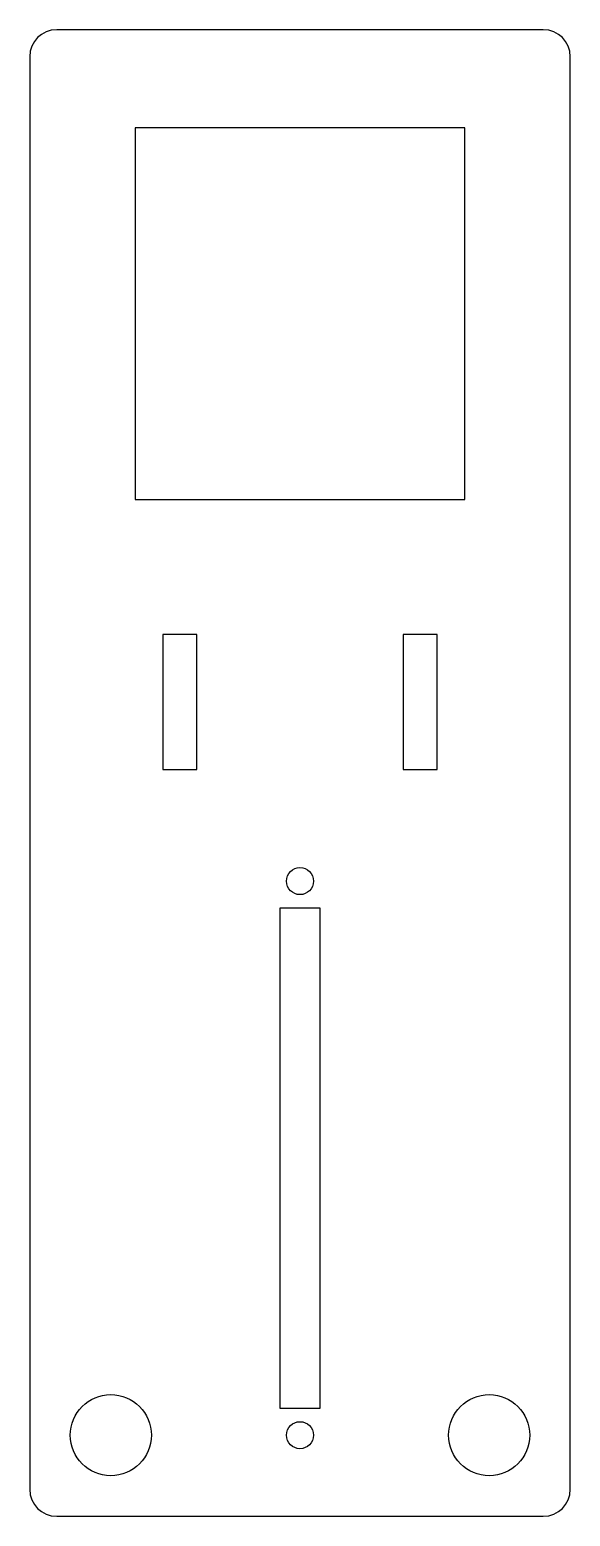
# Model space of a CAD drawing. Header units: millimetres. Extents: x 0 to 40, y 0 to 110.
import ezdxf

# ---------------------------------------------------------------- set-up
doc = ezdxf.new("R2010")
doc.units = ezdxf.units.MM

msp = doc.modelspace()

# ---------------------------------------------------------------- linework, layer by layer
at = {"color": 7, "linetype": 'Continuous', "lineweight": 25}
for p, q in [((38, 110), (2, 110)), ((0, 108), (0, 2)), ((40, 2), (40, 108)), ((7.8, 102.75), (7.8, 75.25)), ((32.2, 102.75), (7.8, 102.75)), ((32.2, 75.25), (32.2, 102.75)), ((7.8, 75.25), (32.2, 75.25)), ((12.36, 65.25), (9.86, 65.25)), ((9.86, 65.25), (9.86, 55.25)), ((12.36, 55.25), (12.36, 65.25)), ((30.14, 65.25), (27.64, 65.25)), ((27.64, 65.25), (27.64, 55.25)), ((30.14, 55.25), (30.14, 65.25)), ((9.86, 55.25), (12.36, 55.25)), ((27.64, 55.25), (30.14, 55.25)), ((18.5, 45), (18.5, 8)), ((21.5, 45), (18.5, 45)), ((21.5, 8), (21.5, 45)), ((18.5, 8), (21.5, 8)), ((2, 0), (38, 0))]:
    msp.add_line(p, q, dxfattribs=at)
for centre, radius in [((20, 47), 1), ((6, 6), 3), ((34, 6), 3), ((20, 6), 1)]:
    msp.add_circle(centre, radius, dxfattribs=at)
for centre, start, end in [((2, 108), 90, 180), ((38, 108), 0, 90), ((2, 2), 180, 270), ((38, 2), 270, 0)]:
    msp.add_arc(centre, 2, start, end, dxfattribs=at)

doc.saveas('drawing.dxf')
